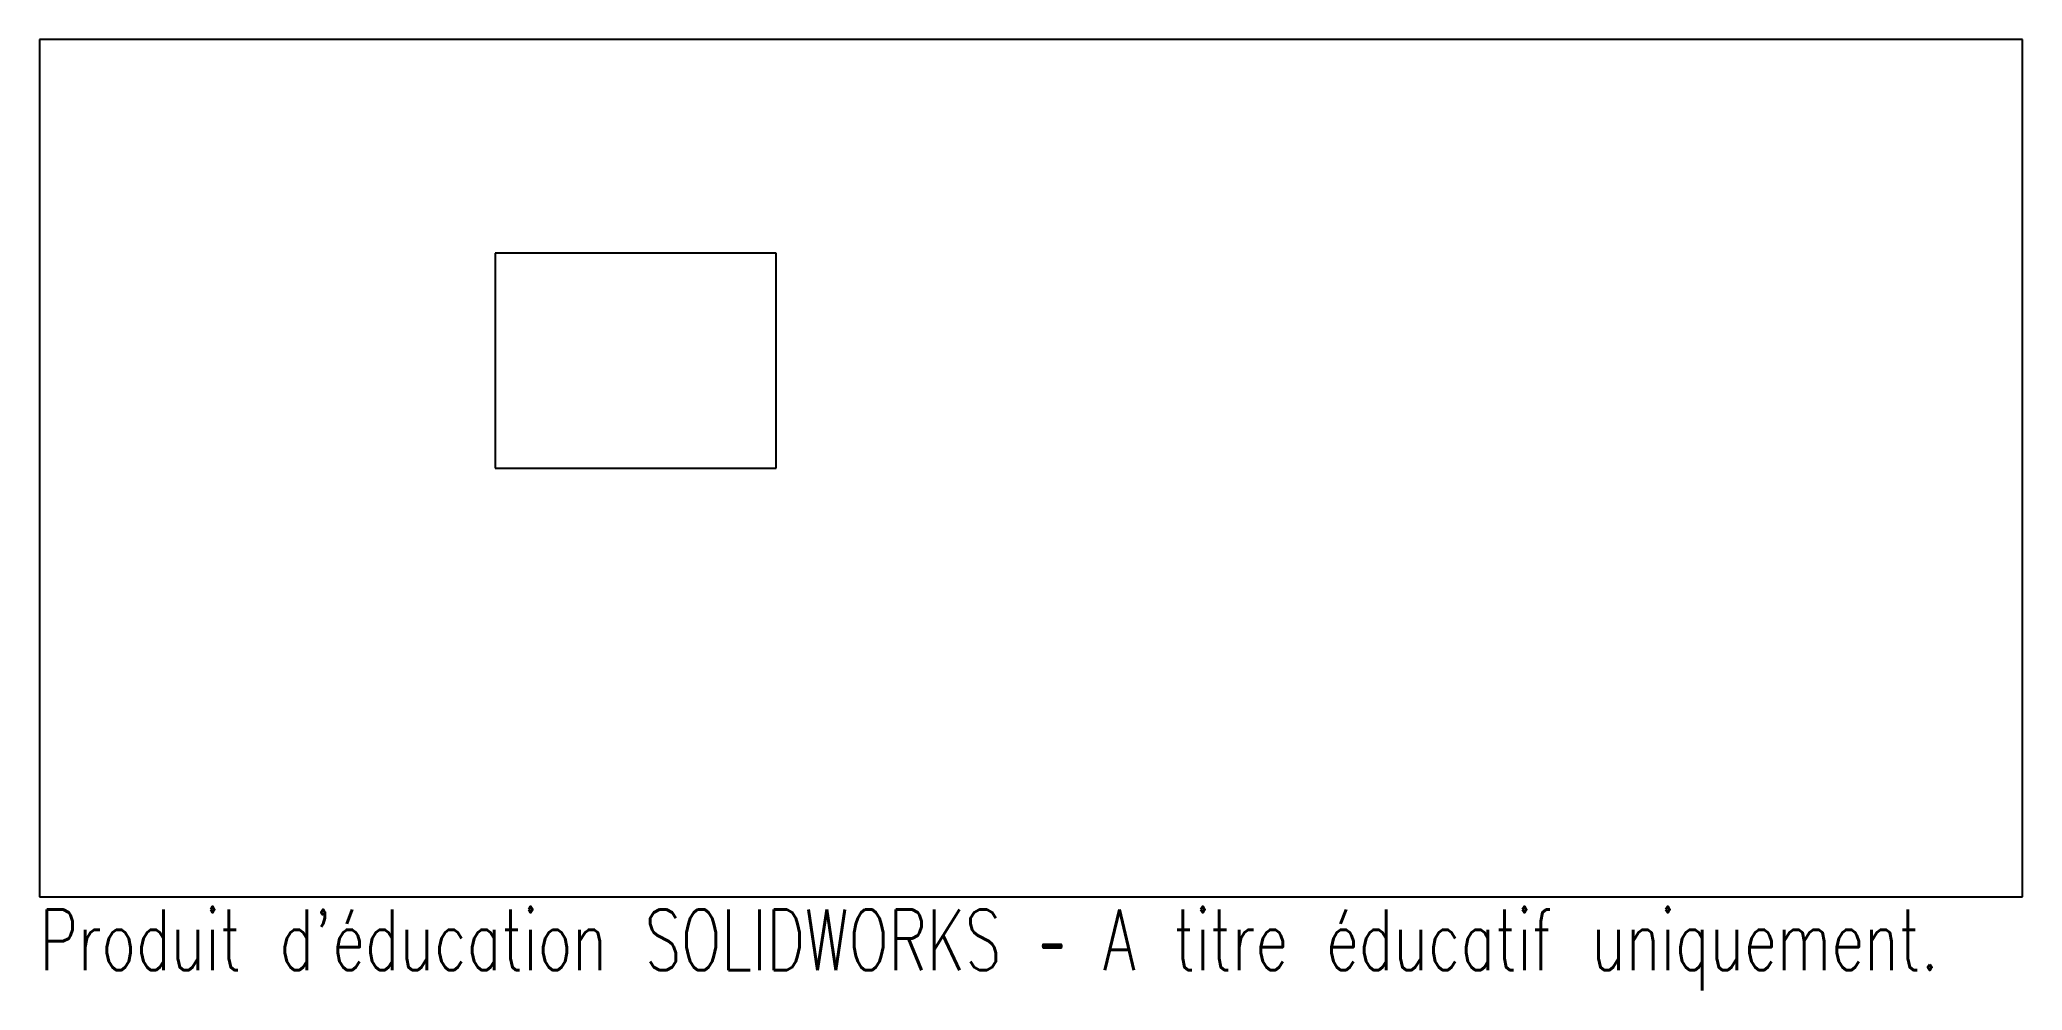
# Model space of a CAD drawing. Header units: millimetres. Extents: x -79 to 79, y -42 to 34.
import ezdxf

# ---------------------------------------------------------------- set-up
doc = ezdxf.new("R2010")
doc.units = ezdxf.units.MM
doc.styles.add('SLDTEXTSTYLE0', font='TXT', dxfattribs={"width": 0.7, "bigfont": 'bigfont'})

msp = doc.modelspace()

# ---------------------------------------------------------------- linework, layer by layer
at = {"color": 7, "linetype": 'Continuous', "lineweight": 25}
for p, q in [((79.01, 34.17), (-79.01, 34.17)), ((-79.01, 34.17), (-79.01, -34.17)), ((79.01, -34.17), (79.01, 34.17)), ((-42.7, 17.15), (-42.7, 0)), ((-20.3, 17.15), (-42.7, 17.15)), ((-20.3, 0), (-20.3, 17.15)), ((-42.7, 0), (-20.3, 0)), ((-79.01, -34.17), (79.01, -34.17))]:
    msp.add_line(p, q, dxfattribs=at)

# ---------------------------------------------------------------- texts
at = {"color": 7, "linetype": 'Continuous', "insert": (-79.01, -35.19), "char_height": 4.8336, "attachment_point": 1, "style": 'SLDTEXTSTYLE0'}
msp.add_mtext("Produit d'éducation SOLIDWORKS – A titre éducatif uniquement.", dxfattribs=at)

doc.saveas('drawing.dxf')
